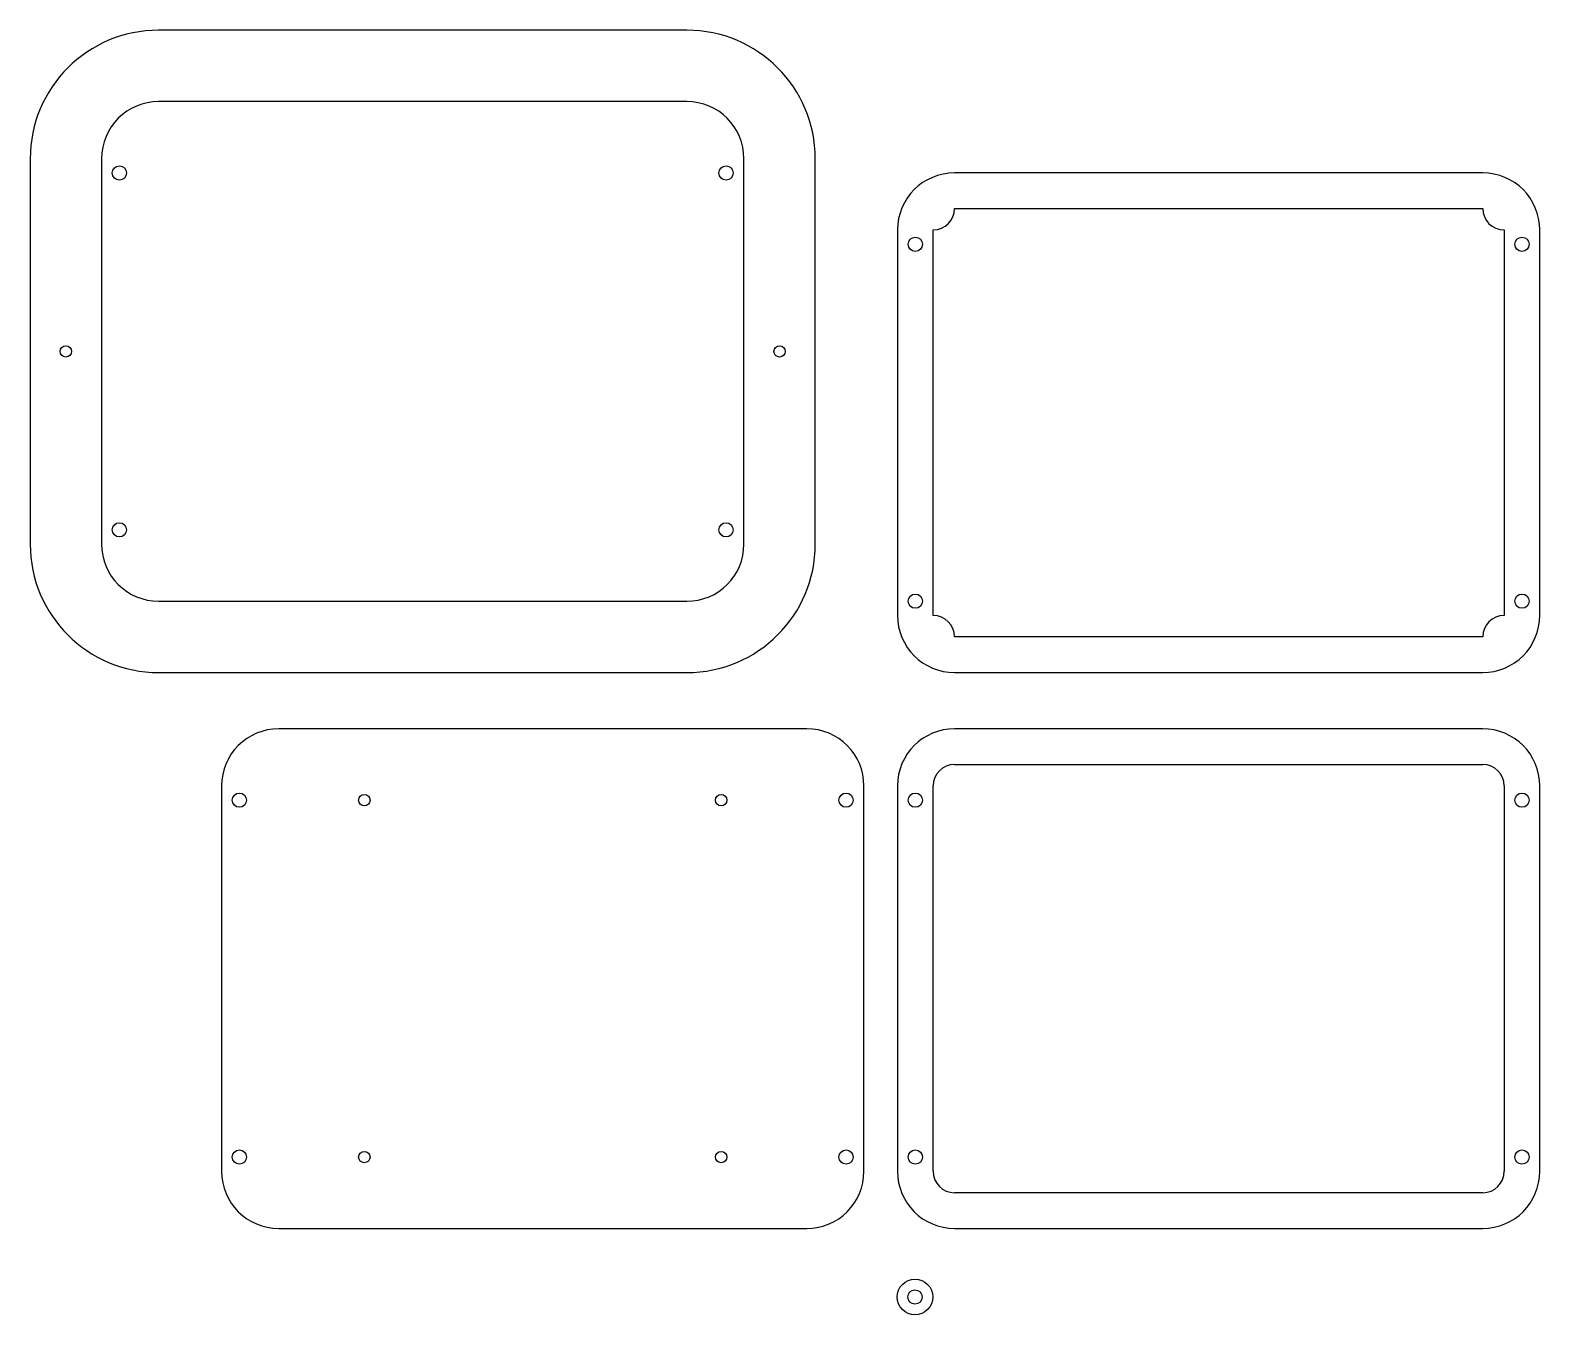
# Model space of a CAD drawing. Header units: millimetres. Extents: x 0 to 4230, y 0 to 3599.
import ezdxf

# ---------------------------------------------------------------- set-up
doc = ezdxf.new("R2010")
doc.units = ezdxf.units.MM
doc.layers.get('0').update_dxf_attribs({"color": 13, "true_color": 0xff5454})
doc.layers.add('BLACK', color=7, linetype='Continuous', true_color=0xffffff)

# ---------------------------------------------------------------- blocks, each defined once
blk = doc.blocks.new('tapestry-controller-Edge_Cuts_1')
for p, q in [((208.37, -3.09), (60.37, -3.09)), ((208.37, -23.09), (60.37, -23.09)), ((24.37, -39.09), (24.37, -147.09)), ((44.37, -39.09), (44.37, -147.09)), ((224.37, -147.09), (224.37, -39.09)), ((244.37, -147.09), (244.37, -39.09)), ((60.37, -163.09), (208.37, -163.09)), ((60.37, -183.09), (208.37, -183.09))]:
    blk.add_line(p, q)
for centre, radius in [((49.37, -43.09), 2), ((219.37, -43.09), 2), ((34.37, -93.09), 1.6), ((234.37, -93.09), 1.6), ((49.37, -143.09), 2), ((219.37, -143.09), 2)]:
    blk.add_circle(centre, radius)
for centre, radius, start, end in [((60.37, -39.09), 36, 90, 180), ((208.37, -39.09), 36, 0, 90), ((60.37, -39.09), 16, 90, 180), ((208.37, -39.09), 16, 0, 90), ((60.37, -147.09), 36, 180, 270), ((60.37, -147.09), 16, 180, 270), ((208.37, -147.09), 36, 270, 0), ((208.37, -147.09), 16, 270, 0)]:
    blk.add_arc(centre, radius, start, end)
blk = doc.blocks.new('tapestry-controller-Edge_Cuts_2')
for p, q in [((208.37, -23.09), (60.37, -23.09)), ((44.37, -39.09), (44.37, -147.09)), ((224.37, -147.09), (224.37, -39.09)), ((60.37, -163.09), (208.37, -163.09))]:
    blk.add_line(p, q)
for centre, radius in [((49.37, -43.09), 2), ((84.37, -43.09), 1.6), ((184.37, -43.09), 1.6), ((219.37, -43.09), 2), ((49.37, -143.09), 2), ((84.37, -143.09), 1.6), ((184.37, -143.09), 1.6), ((219.37, -143.09), 2)]:
    blk.add_circle(centre, radius)
for centre, start, end in [((60.37, -39.09), 90, 180), ((208.37, -39.09), 0, 90), ((60.37, -147.09), 180, 270), ((208.37, -147.09), 270, 0)]:
    blk.add_arc(centre, 16, start, end)
blk = doc.blocks.new('tapestry-controller-Edge_Cuts_0')
for radius in [5, 2]:
    blk.add_circle((0, 0), radius)
blk = doc.blocks.new('tapestry-controller-Edge_Cuts_3')
for p, q in [((208.37, -23.09), (60.37, -23.09)), ((44.37, -39.09), (44.37, -147.09)), ((224.37, -147.09), (224.37, -39.09)), ((60.37, -163.09), (208.37, -163.09))]:
    blk.add_line(p, q)
for centre in [(49.37, -43.09), (219.37, -43.09), (49.37, -143.09), (219.37, -143.09)]:
    blk.add_circle(centre, 2)
for centre, start, end in [((60.37, -39.09), 90, 180), ((208.37, -39.09), 0, 90), ((60.37, -147.09), 180, 270), ((208.37, -147.09), 270, 0)]:
    blk.add_arc(centre, 16, start, end)
at = {"layer": 'BLACK'}
for p, q in [((60.37, -33.09), (208.37, -33.09)), ((54.37, -147.09), (54.37, -39.09)), ((214.37, -39.09), (214.37, -147.09)), ((208.37, -153.09), (60.37, -153.09))]:
    blk.add_line(p, q, dxfattribs=at)
for centre, start, end in [((54.37, -33.09), 270, 0), ((214.37, -33.09), 180, 270), ((54.37, -153.09), 0, 90), ((214.37, -153.09), 90, 180)]:
    blk.add_arc(centre, 6, start, end, dxfattribs=at)
blk = doc.blocks.new('tapestry-controller-Edge_Cuts_d')
for p, q in [((208.37, -23.09), (60.37, -23.09)), ((44.37, -39.09), (44.37, -147.09)), ((224.37, -147.09), (224.37, -39.09)), ((60.37, -163.09), (208.37, -163.09))]:
    blk.add_line(p, q)
for centre in [(49.37, -43.09), (219.37, -43.09), (49.37, -143.09), (219.37, -143.09)]:
    blk.add_circle(centre, 2)
for centre, start, end in [((60.37, -39.09), 90, 180), ((208.37, -39.09), 0, 90), ((60.37, -147.09), 180, 270), ((208.37, -147.09), 270, 0)]:
    blk.add_arc(centre, 16, start, end)
at = {"layer": 'BLACK'}
for p, q in [((60.37, -33.09), (208.37, -33.09)), ((54.37, -147.09), (54.37, -39.09)), ((214.37, -39.09), (214.37, -147.09)), ((208.37, -153.09), (60.37, -153.09))]:
    blk.add_line(p, q, dxfattribs=at)
for centre, start, end in [((60.37, -39.09), 90, 180), ((208.37, -39.09), 0, 90), ((60.37, -147.09), 180, 270), ((208.37, -147.09), 270, 0)]:
    blk.add_arc(centre, 6, start, end, dxfattribs=at)

msp = doc.modelspace()

# ---------------------------------------------------------------- block references
at = {"xscale": 9.999999999999996, "yscale": 9.999999999999996}
for name, p in [('tapestry-controller-Edge_Cuts_1', (-243.7, 3630.3)), ('tapestry-controller-Edge_Cuts_3', (1986.6, 3430.5)), ('tapestry-controller-Edge_Cuts_2', (92.6, 1872.9)), ('tapestry-controller-Edge_Cuts_d', (1986.6, 1872.9)), ('tapestry-controller-Edge_Cuts_0', (2479.4, 50))]:
    msp.add_blockref(name, p, dxfattribs=at)

doc.saveas('drawing.dxf')
